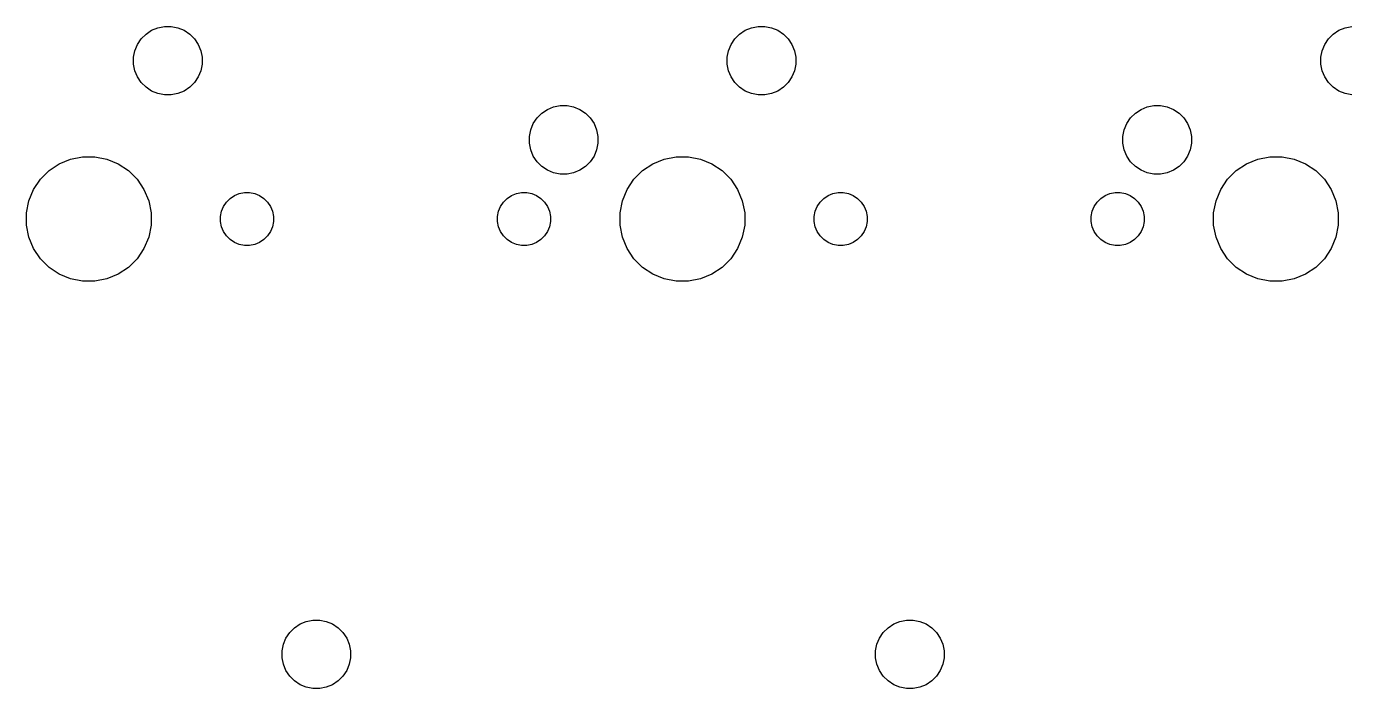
# Model space of a CAD drawing. Extents: x -0.4 to 11, y -4.1 to 0.4.
# Drawn here: x 3.296 to 4.965, y -1.718 to -0.881 of the extents above; entities that cross this region are included whole.
import ezdxf

# ---------------------------------------------------------------- set-up
doc = ezdxf.new("R2010")
doc.units = 0
doc.header["$MEASUREMENT"] = 0
doc.layers.add('BLACK', color=7, linetype='CONTINUOUS')

msp = doc.modelspace()

# ---------------------------------------------------------------- linework, layer by layer
at = {"layer": 'BLACK', "linetype": 'CONTINUOUS'}
for p, q in [((3.45441, -0.886307), (3.46229, -0.883042)), ((3.46229, -0.883042), (3.47066, -0.881378)), ((3.47066, -0.881378), (3.47919, -0.881378)), ((3.47919, -0.881378), (3.48755, -0.883042)), ((3.48755, -0.883042), (3.49543, -0.886307)), ((4.20441, -0.886307), (4.21229, -0.883042)), ((4.21229, -0.883042), (4.22066, -0.881378)), ((4.22066, -0.881378), (4.22919, -0.881378)), ((4.22919, -0.881378), (4.23755, -0.883042)), ((4.23755, -0.883042), (4.24543, -0.886307)), ((4.95441, -0.886307), (4.96229, -0.883042)), ((4.96229, -0.883042), (4.97066, -0.881378)), ((3.43654, -0.904171), (3.44128, -0.897078)), ((3.44128, -0.897078), (3.44731, -0.891046)), ((3.44731, -0.891046), (3.45441, -0.886307)), ((3.49543, -0.886307), (3.50253, -0.891046)), ((3.50253, -0.891046), (3.50856, -0.897078)), ((3.50856, -0.897078), (3.5133, -0.904171)), ((4.18654, -0.904171), (4.19128, -0.897078)), ((4.19128, -0.897078), (4.19731, -0.891046)), ((4.19731, -0.891046), (4.20441, -0.886307)), ((4.24543, -0.886307), (4.25253, -0.891046)), ((4.25253, -0.891046), (4.25856, -0.897078)), ((4.25856, -0.897078), (4.2633, -0.904171)), ((4.93654, -0.904171), (4.94128, -0.897078)), ((4.94128, -0.897078), (4.94731, -0.891046)), ((4.94731, -0.891046), (4.95441, -0.886307)), ((3.43161, -0.92042), (3.43328, -0.912053)), ((3.43328, -0.912053), (3.43654, -0.904171)), ((3.5133, -0.904171), (3.51656, -0.912053)), ((3.51656, -0.912053), (3.51823, -0.92042)), ((4.18161, -0.92042), (4.18328, -0.912053)), ((4.18328, -0.912053), (4.18654, -0.904171)), ((4.2633, -0.904171), (4.26656, -0.912053)), ((4.26656, -0.912053), (4.26823, -0.92042)), ((4.93161, -0.92042), (4.93328, -0.912053)), ((4.93328, -0.912053), (4.93654, -0.904171)), ((3.43161, -0.92895), (3.43161, -0.92042)), ((3.43328, -0.937317), (3.43161, -0.92895)), ((3.51823, -0.92895), (3.51656, -0.937317)), ((3.51823, -0.92042), (3.51823, -0.92895)), ((4.18161, -0.92895), (4.18161, -0.92042)), ((4.18328, -0.937317), (4.18161, -0.92895)), ((4.26823, -0.92895), (4.26656, -0.937317)), ((4.26823, -0.92042), (4.26823, -0.92895)), ((4.93161, -0.92895), (4.93161, -0.92042)), ((4.93328, -0.937317), (4.93161, -0.92895)), ((3.43654, -0.945199), (3.43328, -0.937317)), ((3.44128, -0.952292), (3.43654, -0.945199)), ((3.5133, -0.945199), (3.50856, -0.952292)), ((3.51656, -0.937317), (3.5133, -0.945199)), ((4.18654, -0.945199), (4.18328, -0.937317)), ((4.19128, -0.952292), (4.18654, -0.945199)), ((4.2633, -0.945199), (4.25856, -0.952292)), ((4.26656, -0.937317), (4.2633, -0.945199)), ((4.93654, -0.945199), (4.93328, -0.937317)), ((4.94128, -0.952292), (4.93654, -0.945199)), ((3.44731, -0.958324), (3.44128, -0.952292)), ((3.45441, -0.963063), (3.44731, -0.958324)), ((3.46229, -0.966328), (3.45441, -0.963063)), ((3.47066, -0.967992), (3.46229, -0.966328)), ((3.47919, -0.967992), (3.47066, -0.967992)), ((3.48755, -0.966328), (3.47919, -0.967992)), ((3.49543, -0.963063), (3.48755, -0.966328)), ((3.50253, -0.958324), (3.49543, -0.963063)), ((3.50856, -0.952292), (3.50253, -0.958324)), ((4.19731, -0.958324), (4.19128, -0.952292)), ((4.20441, -0.963063), (4.19731, -0.958324)), ((4.21229, -0.966328), (4.20441, -0.963063)), ((4.22066, -0.967992), (4.21229, -0.966328)), ((4.22919, -0.967992), (4.22066, -0.967992)), ((4.23755, -0.966328), (4.22919, -0.967992)), ((4.24543, -0.963063), (4.23755, -0.966328)), ((4.25253, -0.958324), (4.24543, -0.963063)), ((4.25856, -0.952292), (4.25253, -0.958324)), ((4.94731, -0.958324), (4.94128, -0.952292)), ((4.95441, -0.963063), (4.94731, -0.958324)), ((4.96229, -0.966328), (4.95441, -0.963063)), ((4.97066, -0.967992), (4.96229, -0.966328)), ((3.95441, -0.986307), (3.96229, -0.983042)), ((3.96229, -0.983042), (3.97066, -0.981378)), ((3.97066, -0.981378), (3.97919, -0.981378)), ((3.97919, -0.981378), (3.98755, -0.983042)), ((3.98755, -0.983042), (3.99543, -0.986307)), ((4.70441, -0.986307), (4.71229, -0.983042)), ((4.71229, -0.983042), (4.72066, -0.981378)), ((4.72066, -0.981378), (4.72919, -0.981378)), ((4.72919, -0.981378), (4.73755, -0.983042)), ((4.73755, -0.983042), (4.74543, -0.986307)), ((3.93654, -1.00417), (3.94128, -0.997078)), ((3.94128, -0.997078), (3.94731, -0.991046)), ((3.94731, -0.991046), (3.95441, -0.986307)), ((3.99543, -0.986307), (4.00253, -0.991046)), ((4.00253, -0.991046), (4.00856, -0.997078)), ((4.00856, -0.997078), (4.0133, -1.00417)), ((4.68654, -1.00417), (4.69128, -0.997078)), ((4.69128, -0.997078), (4.69731, -0.991046)), ((4.69731, -0.991046), (4.70441, -0.986307)), ((4.74543, -0.986307), (4.75253, -0.991046)), ((4.75253, -0.991046), (4.75856, -0.997078)), ((4.75856, -0.997078), (4.7633, -1.00417)), ((3.93161, -1.02042), (3.93328, -1.01205)), ((3.93328, -1.01205), (3.93654, -1.00417)), ((4.0133, -1.00417), (4.01656, -1.01205)), ((4.01656, -1.01205), (4.01823, -1.02042)), ((4.68161, -1.02042), (4.68328, -1.01205)), ((4.68328, -1.01205), (4.68654, -1.00417)), ((4.7633, -1.00417), (4.76656, -1.01205)), ((4.76656, -1.01205), (4.76823, -1.02042)), ((3.93161, -1.02895), (3.93161, -1.02042)), ((3.93328, -1.03732), (3.93161, -1.02895)), ((4.01823, -1.02895), (4.01656, -1.03732)), ((4.01823, -1.02042), (4.01823, -1.02895)), ((4.68161, -1.02895), (4.68161, -1.02042)), ((4.68328, -1.03732), (4.68161, -1.02895)), ((4.76823, -1.02895), (4.76656, -1.03732)), ((4.76823, -1.02042), (4.76823, -1.02895)), ((3.33762, -1.05491), (3.35195, -1.04897)), ((3.35195, -1.04897), (3.36717, -1.04594)), ((3.36717, -1.04594), (3.38268, -1.04594)), ((3.38268, -1.04594), (3.39789, -1.04897)), ((3.39789, -1.04897), (3.41222, -1.05491)), ((3.93654, -1.0452), (3.93328, -1.03732)), ((3.94128, -1.05229), (3.93654, -1.0452)), ((4.0133, -1.0452), (4.00856, -1.05229)), ((4.01656, -1.03732), (4.0133, -1.0452)), ((4.08762, -1.05491), (4.10195, -1.04897)), ((4.10195, -1.04897), (4.11717, -1.04594)), ((4.11717, -1.04594), (4.13268, -1.04594)), ((4.13268, -1.04594), (4.14789, -1.04897)), ((4.14789, -1.04897), (4.16222, -1.05491)), ((4.68654, -1.0452), (4.68328, -1.03732)), ((4.69128, -1.05229), (4.68654, -1.0452)), ((4.7633, -1.0452), (4.75856, -1.05229)), ((4.76656, -1.03732), (4.7633, -1.0452)), ((4.83762, -1.05491), (4.85195, -1.04897)), ((4.85195, -1.04897), (4.86717, -1.04594)), ((4.86717, -1.04594), (4.88268, -1.04594)), ((4.88268, -1.04594), (4.89789, -1.04897)), ((4.89789, -1.04897), (4.91222, -1.05491)), ((3.31376, -1.07449), (3.32473, -1.06352)), ((3.32473, -1.06352), (3.33762, -1.05491)), ((3.41222, -1.05491), (3.42512, -1.06352)), ((3.42512, -1.06352), (3.43608, -1.07449)), ((3.94731, -1.05832), (3.94128, -1.05229)), ((3.95441, -1.06306), (3.94731, -1.05832)), ((3.96229, -1.06633), (3.95441, -1.06306)), ((3.97066, -1.06799), (3.96229, -1.06633)), ((3.97919, -1.06799), (3.97066, -1.06799)), ((3.98755, -1.06633), (3.97919, -1.06799)), ((3.99543, -1.06306), (3.98755, -1.06633)), ((4.00253, -1.05832), (3.99543, -1.06306)), ((4.00856, -1.05229), (4.00253, -1.05832)), ((4.06376, -1.07449), (4.07473, -1.06352)), ((4.07473, -1.06352), (4.08762, -1.05491)), ((4.16222, -1.05491), (4.17512, -1.06352)), ((4.17512, -1.06352), (4.18608, -1.07449)), ((4.69731, -1.05832), (4.69128, -1.05229)), ((4.70441, -1.06306), (4.69731, -1.05832)), ((4.71229, -1.06633), (4.70441, -1.06306)), ((4.72066, -1.06799), (4.71229, -1.06633)), ((4.72919, -1.06799), (4.72066, -1.06799)), ((4.73755, -1.06633), (4.72919, -1.06799)), ((4.74543, -1.06306), (4.73755, -1.06633)), ((4.75253, -1.05832), (4.74543, -1.06306)), ((4.75856, -1.05229), (4.75253, -1.05832)), ((4.81376, -1.07449), (4.82473, -1.06352)), ((4.82473, -1.06352), (4.83762, -1.05491)), ((4.91222, -1.05491), (4.92512, -1.06352)), ((4.92512, -1.06352), (4.93608, -1.07449)), ((3.30514, -1.08739), (3.31376, -1.07449)), ((3.43608, -1.07449), (3.4447, -1.08739)), ((4.05514, -1.08739), (4.06376, -1.07449)), ((4.18608, -1.07449), (4.1947, -1.08739)), ((4.80514, -1.08739), (4.81376, -1.07449)), ((4.93608, -1.07449), (4.9447, -1.08739)), ((3.29921, -1.10172), (3.30514, -1.08739)), ((3.4447, -1.08739), (3.45064, -1.10172)), ((3.54893, -1.10335), (3.55359, -1.09869)), ((3.55359, -1.09869), (3.55907, -1.09503)), ((3.55907, -1.09503), (3.56516, -1.09251)), ((3.56516, -1.09251), (3.57163, -1.09122)), ((3.57163, -1.09122), (3.57822, -1.09122)), ((3.57822, -1.09122), (3.58468, -1.09251)), ((3.58468, -1.09251), (3.59077, -1.09503)), ((3.59077, -1.09503), (3.59625, -1.09869)), ((3.59625, -1.09869), (3.60091, -1.10335)), ((3.89893, -1.10335), (3.90359, -1.09869)), ((3.90359, -1.09869), (3.90907, -1.09503)), ((3.90907, -1.09503), (3.91516, -1.09251)), ((3.91516, -1.09251), (3.92163, -1.09122)), ((3.92163, -1.09122), (3.92822, -1.09122)), ((3.92822, -1.09122), (3.93468, -1.09251)), ((3.93468, -1.09251), (3.94077, -1.09503)), ((3.94077, -1.09503), (3.94625, -1.09869)), ((3.94625, -1.09869), (3.95091, -1.10335)), ((4.04921, -1.10172), (4.05514, -1.08739)), ((4.1947, -1.08739), (4.20064, -1.10172)), ((4.29893, -1.10335), (4.30359, -1.09869)), ((4.30359, -1.09869), (4.30907, -1.09503)), ((4.30907, -1.09503), (4.31516, -1.09251)), ((4.31516, -1.09251), (4.32163, -1.09122)), ((4.32163, -1.09122), (4.32822, -1.09122)), ((4.32822, -1.09122), (4.33468, -1.09251)), ((4.33468, -1.09251), (4.34077, -1.09503)), ((4.34077, -1.09503), (4.34625, -1.09869)), ((4.34625, -1.09869), (4.35091, -1.10335)), ((4.64893, -1.10335), (4.65359, -1.09869)), ((4.65359, -1.09869), (4.65907, -1.09503)), ((4.65907, -1.09503), (4.66516, -1.09251)), ((4.66516, -1.09251), (4.67163, -1.09122)), ((4.67163, -1.09122), (4.67822, -1.09122)), ((4.67822, -1.09122), (4.68468, -1.09251)), ((4.68468, -1.09251), (4.69077, -1.09503)), ((4.69077, -1.09503), (4.69625, -1.09869)), ((4.69625, -1.09869), (4.70091, -1.10335)), ((4.79921, -1.10172), (4.80514, -1.08739)), ((4.9447, -1.08739), (4.95064, -1.10172)), ((3.29618, -1.11693), (3.29921, -1.10172)), ((3.29618, -1.13244), (3.29618, -1.11693)), ((3.45064, -1.10172), (3.45366, -1.11693)), ((3.45366, -1.11693), (3.45366, -1.13244)), ((3.54146, -1.12139), (3.54274, -1.11492)), ((3.54274, -1.11492), (3.54527, -1.10883)), ((3.54527, -1.10883), (3.54893, -1.10335)), ((3.60091, -1.10335), (3.60458, -1.10883)), ((3.60458, -1.10883), (3.6071, -1.11492)), ((3.6071, -1.11492), (3.60839, -1.12139)), ((3.89146, -1.12139), (3.89274, -1.11492)), ((3.89274, -1.11492), (3.89527, -1.10883)), ((3.89527, -1.10883), (3.89893, -1.10335)), ((3.95091, -1.10335), (3.95458, -1.10883)), ((3.95458, -1.10883), (3.9571, -1.11492)), ((3.9571, -1.11492), (3.95839, -1.12139)), ((4.04618, -1.11693), (4.04921, -1.10172)), ((4.04618, -1.13244), (4.04618, -1.11693)), ((4.20064, -1.10172), (4.20366, -1.11693)), ((4.20366, -1.11693), (4.20366, -1.13244)), ((4.29146, -1.12139), (4.29274, -1.11492)), ((4.29274, -1.11492), (4.29527, -1.10883)), ((4.29527, -1.10883), (4.29893, -1.10335)), ((4.35091, -1.10335), (4.35458, -1.10883)), ((4.35458, -1.10883), (4.3571, -1.11492)), ((4.3571, -1.11492), (4.35839, -1.12139)), ((4.64146, -1.12139), (4.64274, -1.11492)), ((4.64274, -1.11492), (4.64527, -1.10883)), ((4.64527, -1.10883), (4.64893, -1.10335)), ((4.70091, -1.10335), (4.70458, -1.10883)), ((4.70458, -1.10883), (4.7071, -1.11492)), ((4.7071, -1.11492), (4.70839, -1.12139)), ((4.79618, -1.11693), (4.79921, -1.10172)), ((4.79618, -1.13244), (4.79618, -1.11693)), ((4.95064, -1.10172), (4.95366, -1.11693)), ((4.95366, -1.11693), (4.95366, -1.13244)), ((3.29921, -1.14765), (3.29618, -1.13244)), ((3.45366, -1.13244), (3.45064, -1.14765)), ((3.54146, -1.12798), (3.54146, -1.12139)), ((3.54274, -1.13445), (3.54146, -1.12798)), ((3.54527, -1.14054), (3.54274, -1.13445)), ((3.6071, -1.13445), (3.60458, -1.14054)), ((3.60839, -1.12798), (3.6071, -1.13445)), ((3.60839, -1.12139), (3.60839, -1.12798)), ((3.89146, -1.12798), (3.89146, -1.12139)), ((3.89274, -1.13445), (3.89146, -1.12798)), ((3.89527, -1.14054), (3.89274, -1.13445)), ((3.9571, -1.13445), (3.95458, -1.14054)), ((3.95839, -1.12798), (3.9571, -1.13445)), ((3.95839, -1.12139), (3.95839, -1.12798)), ((4.04921, -1.14765), (4.04618, -1.13244)), ((4.20366, -1.13244), (4.20064, -1.14765)), ((4.29146, -1.12798), (4.29146, -1.12139)), ((4.29274, -1.13445), (4.29146, -1.12798)), ((4.29527, -1.14054), (4.29274, -1.13445)), ((4.3571, -1.13445), (4.35458, -1.14054)), ((4.35839, -1.12798), (4.3571, -1.13445)), ((4.35839, -1.12139), (4.35839, -1.12798)), ((4.64146, -1.12798), (4.64146, -1.12139)), ((4.64274, -1.13445), (4.64146, -1.12798)), ((4.64527, -1.14054), (4.64274, -1.13445)), ((4.7071, -1.13445), (4.70458, -1.14054)), ((4.70839, -1.12798), (4.7071, -1.13445)), ((4.70839, -1.12139), (4.70839, -1.12798)), ((4.79921, -1.14765), (4.79618, -1.13244)), ((4.95366, -1.13244), (4.95064, -1.14765)), ((3.30514, -1.16198), (3.29921, -1.14765)), ((3.45064, -1.14765), (3.4447, -1.16198)), ((3.54893, -1.14602), (3.54527, -1.14054)), ((3.55359, -1.15068), (3.54893, -1.14602)), ((3.55907, -1.15434), (3.55359, -1.15068)), ((3.59625, -1.15068), (3.59077, -1.15434)), ((3.60091, -1.14602), (3.59625, -1.15068)), ((3.60458, -1.14054), (3.60091, -1.14602)), ((3.89893, -1.14602), (3.89527, -1.14054)), ((3.90359, -1.15068), (3.89893, -1.14602)), ((3.90907, -1.15434), (3.90359, -1.15068)), ((3.94625, -1.15068), (3.94077, -1.15434)), ((3.95091, -1.14602), (3.94625, -1.15068)), ((3.95458, -1.14054), (3.95091, -1.14602)), ((4.05514, -1.16198), (4.04921, -1.14765)), ((4.20064, -1.14765), (4.1947, -1.16198)), ((4.29893, -1.14602), (4.29527, -1.14054)), ((4.30359, -1.15068), (4.29893, -1.14602)), ((4.30907, -1.15434), (4.30359, -1.15068)), ((4.34625, -1.15068), (4.34077, -1.15434)), ((4.35091, -1.14602), (4.34625, -1.15068)), ((4.35458, -1.14054), (4.35091, -1.14602)), ((4.64893, -1.14602), (4.64527, -1.14054)), ((4.65359, -1.15068), (4.64893, -1.14602)), ((4.65907, -1.15434), (4.65359, -1.15068)), ((4.69625, -1.15068), (4.69077, -1.15434)), ((4.70091, -1.14602), (4.69625, -1.15068)), ((4.70458, -1.14054), (4.70091, -1.14602)), ((4.80514, -1.16198), (4.79921, -1.14765)), ((4.95064, -1.14765), (4.9447, -1.16198)), ((3.31376, -1.17488), (3.30514, -1.16198)), ((3.4447, -1.16198), (3.43608, -1.17488)), ((3.56516, -1.15686), (3.55907, -1.15434)), ((3.57163, -1.15815), (3.56516, -1.15686)), ((3.57822, -1.15815), (3.57163, -1.15815)), ((3.58468, -1.15686), (3.57822, -1.15815)), ((3.59077, -1.15434), (3.58468, -1.15686)), ((3.91516, -1.15686), (3.90907, -1.15434)), ((3.92163, -1.15815), (3.91516, -1.15686)), ((3.92822, -1.15815), (3.92163, -1.15815)), ((3.93468, -1.15686), (3.92822, -1.15815)), ((3.94077, -1.15434), (3.93468, -1.15686)), ((4.06376, -1.17488), (4.05514, -1.16198)), ((4.1947, -1.16198), (4.18608, -1.17488)), ((4.31516, -1.15686), (4.30907, -1.15434)), ((4.32163, -1.15815), (4.31516, -1.15686)), ((4.32822, -1.15815), (4.32163, -1.15815)), ((4.33468, -1.15686), (4.32822, -1.15815)), ((4.34077, -1.15434), (4.33468, -1.15686)), ((4.66516, -1.15686), (4.65907, -1.15434)), ((4.67163, -1.15815), (4.66516, -1.15686)), ((4.67822, -1.15815), (4.67163, -1.15815)), ((4.68468, -1.15686), (4.67822, -1.15815)), ((4.69077, -1.15434), (4.68468, -1.15686)), ((4.81376, -1.17488), (4.80514, -1.16198)), ((4.9447, -1.16198), (4.93608, -1.17488)), ((3.32473, -1.18585), (3.31376, -1.17488)), ((3.43608, -1.17488), (3.42512, -1.18585)), ((4.07473, -1.18585), (4.06376, -1.17488)), ((4.18608, -1.17488), (4.17512, -1.18585)), ((4.82473, -1.18585), (4.81376, -1.17488)), ((4.93608, -1.17488), (4.92512, -1.18585)), ((3.33762, -1.19446), (3.32473, -1.18585)), ((3.35195, -1.2004), (3.33762, -1.19446)), ((3.36717, -1.20343), (3.35195, -1.2004)), ((3.39789, -1.2004), (3.38268, -1.20343)), ((3.41222, -1.19446), (3.39789, -1.2004)), ((3.42512, -1.18585), (3.41222, -1.19446)), ((4.08762, -1.19446), (4.07473, -1.18585)), ((4.10195, -1.2004), (4.08762, -1.19446)), ((4.11717, -1.20343), (4.10195, -1.2004)), ((4.14789, -1.2004), (4.13268, -1.20343)), ((4.16222, -1.19446), (4.14789, -1.2004)), ((4.17512, -1.18585), (4.16222, -1.19446)), ((4.83762, -1.19446), (4.82473, -1.18585)), ((4.85195, -1.2004), (4.83762, -1.19446)), ((4.86717, -1.20343), (4.85195, -1.2004)), ((4.89789, -1.2004), (4.88268, -1.20343)), ((4.91222, -1.19446), (4.89789, -1.2004)), ((4.92512, -1.18585), (4.91222, -1.19446)), ((3.38268, -1.20343), (3.36717, -1.20343)), ((4.13268, -1.20343), (4.11717, -1.20343)), ((4.88268, -1.20343), (4.86717, -1.20343)), ((3.64191, -1.63631), (3.64979, -1.63304)), ((3.64979, -1.63304), (3.65816, -1.63138)), ((3.65816, -1.63138), (3.66669, -1.63138)), ((3.66669, -1.63138), (3.67505, -1.63304)), ((3.67505, -1.63304), (3.68293, -1.63631)), ((4.39193, -1.63631), (4.39981, -1.63304)), ((4.39981, -1.63304), (4.40818, -1.63138)), ((4.40818, -1.63138), (4.41671, -1.63138)), ((4.41671, -1.63138), (4.42507, -1.63304)), ((4.42507, -1.63304), (4.43295, -1.63631)), ((3.62404, -1.65417), (3.62878, -1.64708)), ((3.62878, -1.64708), (3.63481, -1.64105)), ((3.63481, -1.64105), (3.64191, -1.63631)), ((3.68293, -1.63631), (3.69003, -1.64105)), ((3.69003, -1.64105), (3.69606, -1.64708)), ((3.69606, -1.64708), (3.7008, -1.65417)), ((4.37406, -1.65417), (4.3788, -1.64708)), ((4.3788, -1.64708), (4.38483, -1.64105)), ((4.38483, -1.64105), (4.39193, -1.63631)), ((4.43295, -1.63631), (4.44005, -1.64105)), ((4.44005, -1.64105), (4.44608, -1.64708)), ((4.44608, -1.64708), (4.45082, -1.65417)), ((3.61911, -1.67042), (3.62078, -1.66205)), ((3.62078, -1.66205), (3.62404, -1.65417)), ((3.7008, -1.65417), (3.70406, -1.66205)), ((3.70406, -1.66205), (3.70573, -1.67042)), ((4.36913, -1.67042), (4.3708, -1.66205)), ((4.3708, -1.66205), (4.37406, -1.65417)), ((4.45082, -1.65417), (4.45408, -1.66205)), ((4.45408, -1.66205), (4.45575, -1.67042)), ((3.61911, -1.67895), (3.61911, -1.67042)), ((3.62078, -1.68732), (3.61911, -1.67895)), ((3.70573, -1.67895), (3.70406, -1.68732)), ((3.70573, -1.67042), (3.70573, -1.67895)), ((4.36913, -1.67895), (4.36913, -1.67042)), ((4.3708, -1.68732), (4.36913, -1.67895)), ((4.45575, -1.67895), (4.45408, -1.68732)), ((4.45575, -1.67042), (4.45575, -1.67895)), ((3.62404, -1.6952), (3.62078, -1.68732)), ((3.62878, -1.70229), (3.62404, -1.6952)), ((3.63481, -1.70832), (3.62878, -1.70229)), ((3.69606, -1.70229), (3.69003, -1.70832)), ((3.7008, -1.6952), (3.69606, -1.70229)), ((3.70406, -1.68732), (3.7008, -1.6952)), ((4.37406, -1.6952), (4.3708, -1.68732)), ((4.3788, -1.70229), (4.37406, -1.6952)), ((4.38483, -1.70832), (4.3788, -1.70229)), ((4.44608, -1.70229), (4.44005, -1.70832)), ((4.45082, -1.6952), (4.44608, -1.70229)), ((4.45408, -1.68732), (4.45082, -1.6952)), ((3.64191, -1.71306), (3.63481, -1.70832)), ((3.64979, -1.71633), (3.64191, -1.71306)), ((3.65816, -1.71799), (3.64979, -1.71633)), ((3.66669, -1.71799), (3.65816, -1.71799)), ((3.67505, -1.71633), (3.66669, -1.71799)), ((3.68293, -1.71306), (3.67505, -1.71633)), ((3.69003, -1.70832), (3.68293, -1.71306)), ((4.39193, -1.71306), (4.38483, -1.70832)), ((4.39981, -1.71633), (4.39193, -1.71306)), ((4.40818, -1.71799), (4.39981, -1.71633)), ((4.41671, -1.71799), (4.40818, -1.71799)), ((4.42507, -1.71633), (4.41671, -1.71799)), ((4.43295, -1.71306), (4.42507, -1.71633)), ((4.44005, -1.70832), (4.43295, -1.71306))]:
    msp.add_line(p, q, dxfattribs=at)

doc.saveas('drawing.dxf')
